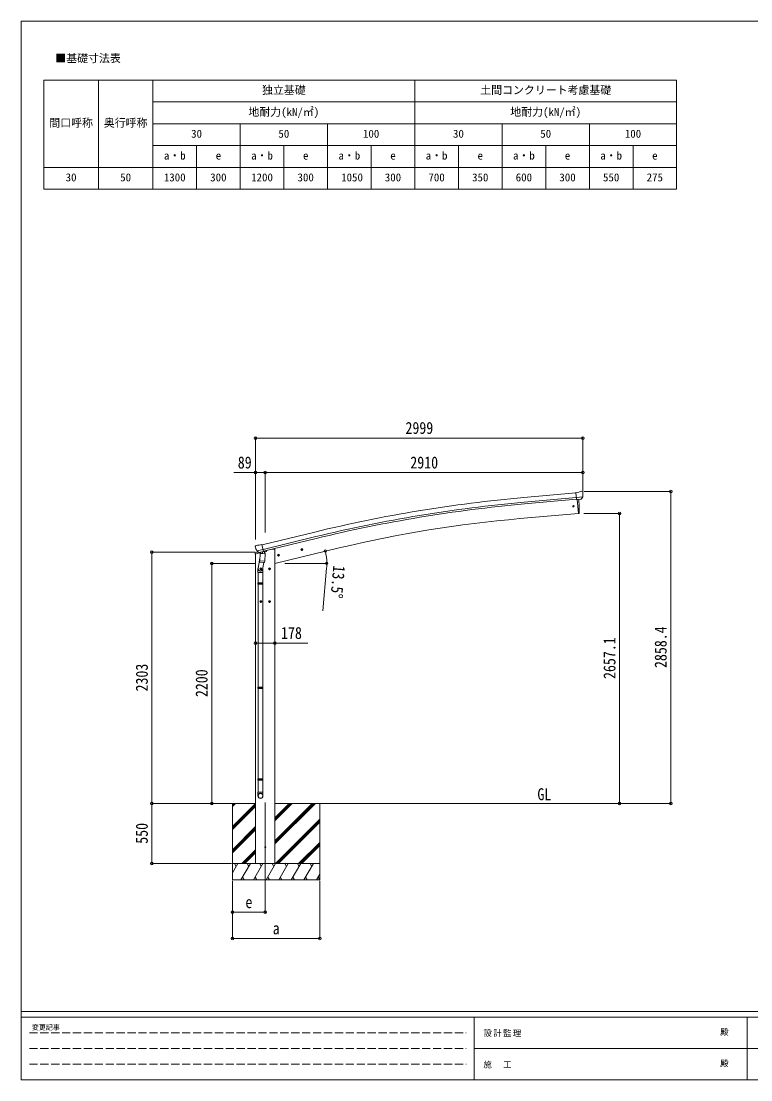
# Model space of a CAD drawing. Units: millimetres at full size, sheet at 1:25. Extents: x -6988 to 7066, y -4877 to 4823.
# Drawn here: x -6988 to -300, y -4877 to 4823 of the extents above; entities that cross this region are included whole.
import ezdxf
from ezdxf.enums import TextEntityAlignment as Align

# ---------------------------------------------------------------- set-up
doc = ezdxf.new("R2010")
doc.units = ezdxf.units.MM
doc.header["$LTSCALE"] = 25
doc.header["$PDMODE"] = 32
doc.header["$PDSIZE"] = 25
doc.linetypes.add('DASHED3', pattern=[4, 3, -1])
for name, color, linetype, lineweight in [('0-0_0', 7, 'Continuous', 9), ('0-1_本体', 4, 'Continuous', 9), ('0-2_部品', 7, 'Continuous', 9), ('0-8_PARTS2', 2, 'Continuous', 9), ('0-A_寸法', 6, 'Continuous', 9), ('0-F_PARTS1', 7, 'Continuous', 18), ('F-0_240', 7, 'Continuous', 9)]:
    doc.layers.add(name, color=color, linetype=linetype, lineweight=lineweight)
doc.styles.add('ＭＳ ゴシック', font='')
doc.styles.get('ＭＳ ゴシック').set_extended_font_data('MS Gothic')

msp = doc.modelspace()

# ---------------------------------------------------------------- linework, layer by layer
at = {"layer": '0-0_0', "color": 6}
for p, q in [((-1034.08, -2345.47), (-1034.08, 512.93)), ((-1503.09, 311.63), (-1503.09, -2345.47))]:
    msp.add_line(p, q, dxfattribs=at)
at = {"layer": '0-0_0'}
for p, q in [((-5425.32, -2345.47), (-4839.99, -2345.47)), ((-5051.24, -2556.7), (-4839.99, -2345.45)), ((-5051.24, -2345.47), (-5051.24, -3045.47)), ((-5051.24, -2372.85), (-5023.86, -2345.47)), ((-5051.24, -2358.71), (-5038, -2345.47)), ((-5051.24, -2570.84), (-4839.99, -2359.59)), ((-5051.24, -2584.98), (-4839.99, -2373.74)), ((-4661.99, -2716.23), (-4291.22, -2345.47)), ((-4661.99, -2687.95), (-4319.51, -2345.47)), ((-4661.99, -2702.09), (-4305.37, -2345.47)), ((-4661.99, -2504.1), (-4503.36, -2345.47)), ((-4661.99, -2489.96), (-4517.5, -2345.47)), ((-4661.99, -2475.82), (-4531.64, -2345.47)), ((-4661.99, -2345.47), (-1832.57, -2345.47)), ((-4251.24, -2345.47), (-4251.24, -3045.47)), ((-4657.38, -2895.47), (-4251.24, -2489.33)), ((-4643.24, -2895.47), (-4251.24, -2503.48)), ((-4629.09, -2895.47), (-4251.24, -2517.62)), ((-5051.24, -2768.83), (-4839.99, -2557.58)), ((-5051.24, -2782.97), (-4839.99, -2571.73)), ((-5051.24, -2797.12), (-4839.99, -2585.87)), ((-4445.25, -2895.47), (-4251.24, -2701.46)), ((-4431.1, -2895.47), (-4251.24, -2715.61)), ((-4965.75, -2895.47), (-4839.99, -2769.71)), ((-4951.6, -2895.47), (-4839.99, -2783.86)), ((-4937.46, -2895.47), (-4839.99, -2798)), ((-4416.96, -2895.47), (-4251.24, -2729.75)), ((-4251.24, -2895.47), (-5051.24, -2895.47)), ((-5051.24, -2979.3), (-5002.84, -2895.47)), ((-5017.84, -2921.45), (-5032.84, -2895.47)), ((-4973.97, -3045.47), (-4887.37, -2895.47)), ((-4902.37, -2921.45), (-4917.37, -2895.47)), ((-4858.5, -3045.47), (-4771.9, -2895.47)), ((-4786.9, -2921.45), (-4801.9, -2895.47)), ((-4743.03, -3045.47), (-4656.43, -2895.47)), ((-4671.43, -2921.45), (-4686.43, -2895.47)), ((-4627.56, -3045.47), (-4540.96, -2895.47)), ((-4555.96, -2921.45), (-4570.96, -2895.47)), ((-4512.09, -3045.47), (-4425.49, -2895.47)), ((-4455.49, -2895.47), (-4440.49, -2921.45)), ((-4396.62, -3045.47), (-4310.02, -2895.47)), ((-4325.02, -2921.45), (-4340.02, -2895.47)), ((-4281.15, -3045.47), (-4251.24, -2993.66)), ((-5051.24, -3045.47), (-4251.24, -3045.47)), ((-4958.97, -3019.49), (-4943.97, -3045.47)), ((-4843.5, -3019.49), (-4828.5, -3045.47)), ((-4728.03, -3019.49), (-4713.03, -3045.47)), ((-4612.56, -3019.49), (-4597.56, -3045.47)), ((-4497.09, -3019.49), (-4482.09, -3045.47)), ((-4381.62, -3019.49), (-4366.62, -3045.47)), ((-4266.15, -3019.49), (-4251.15, -3045.47))]:
    msp.add_line(p, q, dxfattribs=at)
at = {"layer": '0-1_本体'}
for p, q in [((-2380.99, 459.15), (-1903.66, 502.2)), ((-2377.12, 416.17), (-1899.95, 459.2)), ((-2375.61, 399.4), (-1898.43, 442.43)), ((-1891.21, 440.22), (-1879.96, 311.62)), ((-1879.96, 311.62), (-2417.91, 264.56)), ((-4780.52, 24.68), (-4297.64, 142.16)), ((-4770.48, -17.31), (-4287.4, 100)), ((-4766.51, -33.67), (-4283.43, 83.63)), ((-4839.99, -2895.47), (-4839.99, -58.92)), ((-4812.02, -42.21), (-4812.02, -42.76)), ((-4738, -27.96), (-4685.99, -15.47)), ((-4661.99, -15.47), (-4685.99, -15.47)), ((-4073.9, -4.29), (-4661.99, -145.47)), ((-4661.99, -15.47), (-4661.99, -2895.47))]:
    msp.add_line(p, q, dxfattribs=at)
at = {"layer": '0-1_本体', "color": 6}
msp.add_line((-4661.99, -875.65), (-4839.99, -875.65), dxfattribs=at)
at = {"layer": '0-1_本体'}
for centre, radius, start, end in [((-1204.94, -12594.87), 13106.9, 95.14794, 103.64794), ((-1204.94, -12594.87), 13063.74, 95.14794, 103.64794), ((-1204.94, -12594.87), 13046.9, 95.14794, 103.64794), ((-1439.31, -10998.1), 11305.08, 94.96591, 103.47643)]:
    msp.add_arc(centre, radius, start, end, dxfattribs=at)
at = {"layer": '0-2_部品'}
for p, q in [((-1877.28, 506.6), (-1903.84, 504.27)), ((-1898.19, 439.61), (-1903.84, 504.27)), ((-1877.28, 506.6), (-1865.56, 513.36)), ((-1850.66, 514.95), (-1864.32, 513.75)), ((-1841.52, 509.19), (-1847, 513.8)), ((-1840.46, 507.15), (-1840.34, 505.81)), ((-1840.98, 464.31), (-1899.9, 459.15)), ((-1888.23, 440.48), (-1898.19, 439.61)), ((-1880.16, 313.89), (-1891.21, 440.22)), ((-1854.62, 443.42), (-1862.32, 442.75)), ((-1852.23, 444.82), (-1841.3, 463.76)), ((-1879.92, 311.12), (-1880.16, 313.89)), ((-1877.31, 311.51), (-1879.92, 311.12)), ((-4841.98, 9.1), (-4841.7, 7.95)), ((-4837.76, 17.67), (-4841.61, 11.38)), ((-4834.66, 19.92), (-4821.48, 23.09)), ((-4806.92, 20.41), (-4820.18, 23.11)), ((-4806.92, 20.41), (-4780.99, 26.64)), ((-4842.55, -59.53), (-4799.53, -49.2)), ((-4842.55, -52.64), (-4842.55, -59.53)), ((-4814.09, -43.44), (-4840.25, -49.72)), ((-4827.92, -31.21), (-4770.42, -17.4)), ((-4811.07, -46.12), (-4827.45, -31.63)), ((-4799.48, -95.64), (-4815.39, -191.81)), ((-4808.36, -46.69), (-4800.84, -44.88)), ((-4807.52, -46.58), (-4805.99, -46.21)), ((-4805.99, -46.21), (-4769.29, -37.4)), ((-4804.16, -46.44), (-4804.21, -47.18)), ((-4803.45, -48.22), (-4777.64, -54.66)), ((-4796.54, -53.57), (-4801.21, -120.41)), ((-4750.85, -56.76), (-4796.54, -53.57)), ((-4794.76, -50.39), (-4794.99, -53.68)), ((-4775.24, -39.23), (-4776.26, -53.83)), ((-4769.29, -37.4), (-4767.76, -37.03)), ((-4766.21, -34.93), (-4765.26, -35)), ((-4765.26, -35), (-4751.95, -50.31)), ((-4760.96, -39.94), (-4741.83, -35.35)), ((-4755.52, -123.6), (-4750.85, -56.76)), ((-4751.95, -50.31), (-4752.39, -56.66)), ((-4738, -26.75), (-4738, -30.49)), ((-4638.43, -73.07), (-4618.98, -68.4)), ((-4633.87, -65.29), (-4636, -72.49)), ((-4626.57, -63.54), (-4633.87, -65.29)), ((-4626.37, -80.46), (-4631.04, -61.01)), ((-4621.41, -68.99), (-4626.57, -63.54)), ((-4623.54, -76.18), (-4621.41, -68.99)), ((-4424.49, -21.71), (-4405.05, -17.04)), ((-4419.94, -13.93), (-4422.07, -21.13)), ((-4412.64, -12.18), (-4419.94, -13.93)), ((-4412.44, -29.1), (-4417.1, -9.65)), ((-4407.47, -17.62), (-4412.64, -12.18)), ((-4409.6, -24.82), (-4407.47, -17.62)), ((-4802.07, -132.87), (-4801.2, -120.41)), ((-4801.67, -134.23), (-4801.67, -134.23)), ((-4755.52, -123.6), (-4801.21, -120.41)), ((-4800.23, -135.01), (-4758.53, -137.93)), ((-4790.99, -188.21), (-4797.49, -191.96)), ((-4797.49, -191.96), (-4797.49, -199.47)), ((-4790.99, -205.71), (-4790.99, -185.71)), ((-4784.49, -191.96), (-4790.99, -188.21)), ((-4763.96, -137.55), (-4774.69, -201.13)), ((-4755.53, -123.6), (-4756.42, -136.3)), ((-4710.99, -188.21), (-4717.49, -191.96)), ((-4717.49, -191.96), (-4717.49, -199.47)), ((-4710.99, -205.71), (-4710.99, -185.71)), ((-4704.49, -191.96), (-4710.99, -188.21)), ((-4817.54, -228.97), (-4817.54, -194.62)), ((-4771.54, -228.97), (-4817.54, -228.97)), ((-4815.54, -228.97), (-4815.54, -322.97)), ((-4780.99, -195.71), (-4800.99, -195.71)), ((-4797.49, -199.47), (-4790.99, -203.22)), ((-4773.54, -228.97), (-4773.54, -322.97)), ((-4771.54, -194.32), (-4771.54, -228.97)), ((-4700.99, -195.71), (-4720.99, -195.71)), ((-4717.49, -199.47), (-4710.99, -203.22)), ((-4817.54, -324.97), (-4816.54, -322.97)), ((-4771.54, -324.97), (-4817.54, -324.97)), ((-4771.54, -332.97), (-4817.54, -332.97)), ((-4772.54, -322.97), (-4816.54, -322.97)), ((-4772.54, -334.97), (-4816.54, -334.97)), ((-4815.54, -334.97), (-4815.54, -1279.16)), ((-4773.54, -334.97), (-4773.54, -1279.16)), ((-4771.54, -324.97), (-4772.54, -322.97)), ((-4771.54, -332.97), (-4772.54, -334.97)), ((-4771.54, -324.97), (-4771.54, -332.97)), ((-4780.99, -495.71), (-4800.99, -495.71)), ((-4790.99, -488.21), (-4797.49, -491.96)), ((-4797.49, -491.96), (-4797.49, -499.47)), ((-4797.49, -499.47), (-4790.99, -503.22)), ((-4790.99, -505.71), (-4790.99, -485.71)), ((-4784.49, -491.96), (-4790.99, -488.21)), ((-4700.99, -495.71), (-4720.99, -495.71)), ((-4710.99, -488.21), (-4717.49, -491.96)), ((-4717.49, -491.96), (-4717.49, -499.47)), ((-4717.49, -499.47), (-4710.99, -503.22)), ((-4710.99, -505.71), (-4710.99, -485.71)), ((-4704.49, -491.96), (-4710.99, -488.21)), ((-4817.54, -1281.16), (-4816.54, -1279.16)), ((-4771.54, -1281.16), (-4817.54, -1281.16)), ((-4771.54, -1289.16), (-4817.54, -1289.16)), ((-4772.54, -1279.16), (-4816.54, -1279.16)), ((-4772.54, -1291.16), (-4816.54, -1291.16)), ((-4815.54, -1291.16), (-4815.54, -2119.35)), ((-4773.54, -1291.16), (-4773.54, -2119.35)), ((-4771.54, -1281.16), (-4772.54, -1279.16)), ((-4771.54, -1289.16), (-4772.54, -1291.16)), ((-4771.54, -1281.16), (-4771.54, -1289.16)), ((-4817.54, -2121.35), (-4816.54, -2119.35)), ((-4771.54, -2121.35), (-4817.54, -2121.35)), ((-4771.54, -2129.35), (-4817.54, -2129.35)), ((-4772.54, -2119.35), (-4816.54, -2119.35)), ((-4772.54, -2131.35), (-4816.54, -2131.35)), ((-4815.54, -2131.35), (-4815.54, -2241.35)), ((-4773.54, -2131.35), (-4773.54, -2241.35)), ((-4771.54, -2121.35), (-4772.54, -2119.35)), ((-4771.54, -2129.35), (-4772.54, -2131.35)), ((-4771.54, -2121.35), (-4771.54, -2129.35)), ((-4817.54, -2275.49), (-4817.54, -2241.35)), ((-4771.54, -2241.35), (-4817.54, -2241.35)), ((-4771.54, -2275.49), (-4771.54, -2241.35))]:
    msp.add_line(p, q, dxfattribs=at)
for points in [[(-1888.23, 440.48), (-1887.95, 440.41), (-1862.58, 442.63), (-1862.32, 442.75)], [(-1874.76, 314.35), (-1873.93, 339.97), (-1873.73, 366.47), (-1874.2, 392.96), (-1875.34, 419.43), (-1876.85, 441.38)], [(-1840.91, 464.94), (-1841.19, 463.95), (-1841.3, 463.76)], [(-4775.56, -38.81), (-4765.84, -36.48), (-4780.99, 26.64)], [(-4828.19, -30.63), (-4827.61, -31.48), (-4827.45, -31.63)], [(-4775.56, -38.81), (-4775.8, -38.96), (-4800.56, -44.91), (-4800.84, -44.88)], [(-4636, -72.49), (-4630.84, -77.93), (-4623.54, -76.18)], [(-4422.07, -21.13), (-4416.9, -26.57), (-4409.6, -24.82)], [(-4790.99, -203.22), (-4784.49, -199.47), (-4784.49, -191.96)], [(-4710.99, -203.22), (-4704.49, -199.47), (-4704.49, -191.96)], [(-4817.54, -324.97), (-4817.54, -332.97), (-4816.54, -334.97)], [(-4790.99, -503.22), (-4784.49, -499.47), (-4784.49, -491.96)], [(-4710.99, -503.22), (-4704.49, -499.47), (-4704.49, -491.96)], [(-4817.54, -1281.16), (-4817.54, -1289.16), (-4816.54, -1291.16)], [(-4817.54, -2121.35), (-4817.54, -2129.35), (-4816.54, -2131.35)]]:
    msp.add_lwpolyline(points, dxfattribs=at)
for centre, radius in [((-1925.99, 378.76), 6.5), ((-4628.7, -70.74), 8.5), ((-4628.7, -70.74), 7.7), ((-4628.7, -70.74), 6.5), ((-4414.77, -19.38), 8.5), ((-4414.77, -19.38), 7.7), ((-4414.77, -19.38), 6.5), ((-4790.99, -195.71), 8.5), ((-4790.99, -195.71), 7.7), ((-4790.99, -195.71), 6.5), ((-4710.99, -195.71), 8.5), ((-4710.99, -195.71), 7.7), ((-4710.99, -195.71), 6.5), ((-4790.99, -495.71), 8.5), ((-4790.99, -495.71), 7.7), ((-4790.99, -495.71), 6.5), ((-4710.99, -495.71), 8.5), ((-4710.99, -495.71), 7.7), ((-4710.99, -495.71), 6.5)]:
    msp.add_circle(centre, radius, dxfattribs=at)
at = {"layer": '0-2_部品', "color": 4}
msp.add_circle((-4750.99, -2745.47), 4.5, dxfattribs=at)
at = {"layer": '0-2_部品'}
for centre, radius, start, end in [((-1864.06, 510.76), 3, 95, 120), ((-1850.22, 509.97), 5, 50.00648, 94.99352), ((-2041.97, 488.17), 202.4, 353.4085, 5), ((-1877.75, 314.48), 3, 278.50322, 357.46219), ((-4644.89, 55.2), 202.4, 193.5, 205.09125), ((-4833.49, 15.06), 5, 103.5, 148.5), ((-4820.78, 20.17), 3, 78.5, 103.5), ((-4839.55, -52.64), 3, 103.5, 180), ((-4807.64, -46.09), 0.5, 248.23754, 283.5), ((-4804.66, -46.41), 0.5, 356, 103.5), ((-4803.21, -47.25), 1, 176, 256), ((-4777.29, -53.69), 1.03, 250.03897, 351.96569), ((-4774.64, -39.31), 0.604, 100.59842, 172.20595), ((-4767.88, -36.55), 0.5, 283.5, 318.76246), ((-4743, -30.49), 5, 283.5, 0), ((-4787.54, -194.62), 30, 177.45142, 180), ((-4800.13, -133.05), 1.95, 175.04017, 217.47766), ((-4800.09, -133.02), 2, 217.40962, 266), ((-4758.39, -135.93), 2, 266, 349.46843)]:
    msp.add_arc(centre, radius, start, end, dxfattribs=at)
for centre, major_axis, ratio, start_param, end_param in [((-1836.13, 511.2), (-15.35, 3.44), 0.101033, 5.9751426, 5.9753737), ((-1843.45, 506.9), (2.71, -1.31), 0.997474, 0.5366567, 1.3225652), ((-1854.89, 446.41), (1.62, -2.54), 0.997631, 5.8041905, 5.8929484), ((-1854.96, 446.52), (-3.5, 2.17), 0.650902, 2.1145521, 2.1873627), ((-1854.83, 446.33), (1.62, -2.54), 0.997631, 5.965759, 6.7621801), ((-4839.06, 9.81), (-1.57, -2.57), 0.99628, 4.712389, 5.4996506), ((-4809.08, -43.86), (-0.73, -2.92), 0.997631, 5.8041905, 6.6006116), ((-4809.03, -43.64), (2.63, 3.16), 0.650902, 4.0958226, 4.1686332), ((-4809.06, -43.76), (-0.73, -2.92), 0.997631, 0.3902369, 0.4789948), ((-4794.54, -194.32), (23, 0), 0.996195, 2.5560258, 6.5663028), ((-4794.54, -194.32), (21, 0), 0.996195, 2.9349147, 5.9512394), ((-4794.54, -2273.75), (-23, 0), 0.996195, 3.1415927, 6.2831853), ((-4794.54, -2275.49), (-23, 0), 0.996195, 3.1415927, 6.2831853), ((-4794.54, -2275.49), (0, -23.43), 0.981806, 4.712389, 7.8539816)]:
    msp.add_ellipse(centre, major_axis=major_axis, ratio=ratio, start_param=start_param, end_param=end_param, dxfattribs=at)
msp.add_ellipse((-4794.54, -2275.49), major_axis=(21, 0), ratio=0.996195, dxfattribs=at)
at = {"layer": '0-8_PARTS2'}
msp.add_line((-4750.99, -2336.26), (-4750.99, -3095.47), dxfattribs=at)
at = {"layer": '0-A_寸法'}
for p, q in [((-4839.99, 1002.89), (-1840.99, 1002.89)), ((-4839.99, 686.27), (-4839.99, 74.04)), ((-4839.99, 686.27), (-4750.99, 686.27)), ((-4750.99, 686.27), (-4750.99, 138.41)), ((-4750.99, 686.27), (-1840.99, 686.27)), ((-1034.08, 512.93), (-1831.92, 512.93)), ((-1503.09, 311.63), (-1831.92, 311.63)), ((-5789.56, -2345.47), (-5789.56, -42.47)), ((-5789.56, -42.47), (-4844.48, -42.47)), ((-5241.59, -2345.47), (-5241.59, -145.47)), ((-5241.59, -145.47), (-4844.48, -145.47)), ((-4572.49, -145.47), (-4185.63, -145.47)), ((-4188.49, -187.93), (-4222.85, -580.43)), ((-4661.99, -875.65), (-4361.99, -875.65)), ((-5789.56, -2345.47), (-5061.45, -2345.47)), ((-5789.56, -2895.47), (-5789.56, -2345.47)), ((-1503.09, -2345.47), (-1831.92, -2345.47)), ((-1034.08, -2345.47), (-1503.09, -2345.47)), ((-5789.56, -2895.47), (-5061.45, -2895.47)), ((-5051.24, -3581.84), (-5051.24, -3052.89)), ((-5051.24, -3341.86), (-5051.24, -3052.89)), ((-4750.99, -3341.86), (-4750.99, -3052.89)), ((-4251.24, -3581.84), (-4251.24, -3052.89)), ((-4750.99, -3341.86), (-5051.24, -3341.86)), ((-5051.24, -3581.84), (-4251.24, -3581.84))]:
    msp.add_line(p, q, dxfattribs=at)
for points in [[(-4839.99, 1002.89), (-4839.99, 686.27), (-5039.99, 686.27)], [(-1840.99, 1002.89), (-1840.99, 686.27), (-1840.99, 518.71)]]:
    msp.add_lwpolyline(points, dxfattribs=at)
for centre in [(-4200.08, -31.82), (-4186.63, -145.47)]:
    msp.add_circle(centre, 10.62, dxfattribs=at)
for start, end in [(0, 13.5), (354.99678, 0)]:
    msp.add_arc((-4673.49, -145.47), 486.86, start, end, dxfattribs=at)
for p in [(-4839.99, 1002.89), (-1840.99, 1002.89), (-4839.99, 686.27), (-4750.99, 686.27), (-1840.99, 686.27), (-1034.08, 512.93), (-1503.09, 311.63), (-5789.56, -42.47), (-5241.59, -145.47), (-4839.99, -875.65), (-4661.99, -875.65), (-5789.56, -2345.47), (-5241.59, -2345.47), (-1503.09, -2345.47), (-1034.08, -2345.47), (-5789.56, -2895.47), (-5051.24, -3341.86), (-4750.99, -3341.86), (-5051.24, -3581.84), (-4251.24, -3581.84)]:
    msp.add_point(p, dxfattribs=at)
at = {"layer": '0-F_PARTS1'}
for p, q in [((-6780.11, 4282.85), (-980.11, 4282.85)), ((-6780.11, 4282.85), (-6780.11, 3282.85)), ((-6280.11, 4282.85), (-6280.11, 3282.85)), ((-3380.11, 4282.85), (-3380.11, 3282.85)), ((-5780.11, 4082.85), (-980.11, 4082.85)), ((-5780.11, 3882.85), (-980.11, 3882.85)), ((-2580.11, 3882.85), (-2580.11, 3282.85)), ((-5780.11, 3682.85), (-980.11, 3682.85)), ((-2180.11, 3682.85), (-2180.11, 3282.85)), ((-1380.11, 3682.85), (-1380.11, 3282.85))]:
    msp.add_line(p, q, dxfattribs=at)
for points in [[(-5780.11, 4282.85), (-5780.11, 4082.85), (-5780.11, 3482.85), (-5780.11, 3282.85)], [(-980.11, 4282.85), (-980.11, 3682.85), (-980.11, 3282.85)], [(-4980.11, 3882.85), (-4980.11, 3682.85), (-4980.11, 3282.85)], [(-4180.11, 3882.85), (-4180.11, 3682.85), (-4180.11, 3282.85)], [(-1780.11, 3882.85), (-1780.11, 3482.85), (-1780.11, 3282.85)], [(-5380.11, 3682.85), (-5380.11, 3482.85), (-5380.11, 3282.85)], [(-4580.11, 3682.85), (-4580.11, 3482.85), (-4580.11, 3282.85)], [(-3780.11, 3682.85), (-3780.11, 3482.85), (-3780.11, 3282.85)], [(-2980.11, 3682.85), (-2980.11, 3482.85), (-2980.11, 3282.85)], [(-6780.11, 3482.85), (-5780.11, 3482.85), (-980.11, 3482.85)], [(-6780.11, 3282.85), (-6280.11, 3282.85), (-3380.11, 3282.85), (-1780.11, 3282.85), (-980.11, 3282.85)]]:
    msp.add_lwpolyline(points, dxfattribs=at)
at = {"layer": 'F-0_240', "color": 5}
for p, q in [((-6987.88, 4822.79), (-6987.88, -4877.21)), ((-6987.88, 4822.79), (6712.12, 4822.79)), ((-6987.88, -4252.21), (6712.12, -4252.21)), ((-6987.88, -4302.21), (4489.82, -4302.21)), ((-2835.18, -4302.21), (-2835.18, -4877.21)), ((-335.18, -4302.21), (-335.18, -4877.21)), ((-2835.18, -4589.71), (2289.82, -4589.71)), ((-6987.88, -4877.21), (6712.12, -4877.21))]:
    msp.add_line(p, q, dxfattribs=at)
at = {"layer": 'F-0_240', "color": 4, "linetype": 'DASHED3'}
for p, q in [((-6912.88, -4445.96), (-2910.18, -4445.96)), ((-6912.88, -4589.71), (-2910.18, -4589.71)), ((-6912.88, -4733.46), (-2910.18, -4733.46))]:
    msp.add_line(p, q, dxfattribs=at)

# ---------------------------------------------------------------- texts
at = {"layer": '0-0_0', "style": 'ＭＳ ゴシック', "width": 0.85}
msp.add_text('GL', height=110, dxfattribs=at).set_placement((-2256.19, -2347.91), align=Align.BOTTOM_LEFT)
at = {"layer": '0-A_寸法', "color": 7, "style": 'ＭＳ ゴシック', "width": 0.85}
for s, p in [('2999', (-3465.49, 1007.89)), ('89', (-5002.49, 691.27)), ('2910', (-3420.99, 691.27)), ('178', (-4605.74, -870.65)), ('e', (-4932.49, -3336.86)), ('a', (-4682.49, -3576.84))]:
    msp.add_text(s, height=110, dxfattribs=at).set_placement(p, align=Align.BOTTOM_LEFT)
for s, rotation, p in [('13.5°', 264.997, (-4159.5, -157.85)), ('2858.4', 90, (-1039.08, -1103.77)), ('2657.1', 90, (-1508.09, -1204.42)), ('2303', 90, (-5794.56, -1318.97)), ('2200', 90, (-5246.59, -1370.47)), ('550', 90, (-5794.56, -2714.22))]:
    msp.add_text(s, height=110, rotation=rotation, dxfattribs=at).set_placement(p, align=Align.BOTTOM_LEFT)
at = {"layer": '0-F_PARTS1', "style": 'ＭＳ ゴシック'}
for s, p in [('■基礎寸法表', (-6674.81, 4424.28)), ('独立基礎', (-4780.11, 4132.85)), ('土間コンクリート考慮基礎', (-2780.11, 4132.85)), ('地耐力(kN/㎡)', (-4905.11, 3932.85)), ('地耐力(kN/㎡)', (-2505.11, 3932.85)), ('間口呼称', (-6730.11, 3832.85)), ('奥行呼称', (-6230.11, 3832.85)), ('30', (-5430.11, 3732.85)), ('50', (-4630.11, 3732.85)), ('100', (-3855.11, 3732.85)), ('30', (-3030.11, 3732.85)), ('50', (-2230.11, 3732.85)), ('100', (-1455.11, 3732.85)), ('a・b', (-5680.11, 3532.85)), ('e', (-5205.11, 3532.85)), ('a・b', (-4880.11, 3532.85)), ('e', (-4405.11, 3532.85)), ('a・b', (-4080.11, 3532.85)), ('e', (-3605.11, 3532.85)), ('a・b', (-3280.11, 3532.85)), ('e', (-2805.11, 3532.85)), ('a・b', (-2480.11, 3532.85)), ('e', (-2005.11, 3532.85)), ('a・b', (-1680.11, 3532.85)), ('e', (-1205.11, 3532.85)), ('30', (-6580.11, 3332.85)), ('50', (-6080.11, 3332.85)), ('1300', (-5680.11, 3332.85)), ('300', (-5255.11, 3332.85)), ('1200', (-4880.11, 3332.85)), ('300', (-4455.11, 3332.85)), ('1050', (-4055.11, 3332.85)), ('300', (-3655.11, 3332.85)), ('700', (-3255.11, 3332.85)), ('350', (-2855.11, 3332.85)), ('600', (-2455.11, 3332.85)), ('300', (-2055.11, 3332.85)), ('550', (-1655.11, 3332.85)), ('275', (-1255.11, 3332.85))]:
    msp.add_text(s, height=73.31, dxfattribs=at).set_placement(p, align=Align.BOTTOM_LEFT)
at = {"layer": 'F-0_240', "style": 'ＭＳ ゴシック'}
for s, height, p in [('変更記事', 45.82, (-6890.19, -4433.46)), ('殿', 54.99, (-581.6, -4483.46)), ('殿', 54.99, (-581.6, -4770.96))]:
    msp.add_text(s, height=height, dxfattribs=at).set_placement(p, align=Align.BOTTOM_LEFT)
at = {"layer": 'F-0_240', "char_height": 54.99, "attachment_point": 7, "style": 'ＭＳ ゴシック'}
for s, insert in [('\\T1.17;設計監理', (-2750.74, -4483.46)), ('\\T1.17;施\u3000工', (-2750.74, -4770.96))]:
    msp.add_mtext(s, dxfattribs=dict(at, insert=insert))

doc.saveas('drawing.dxf')
